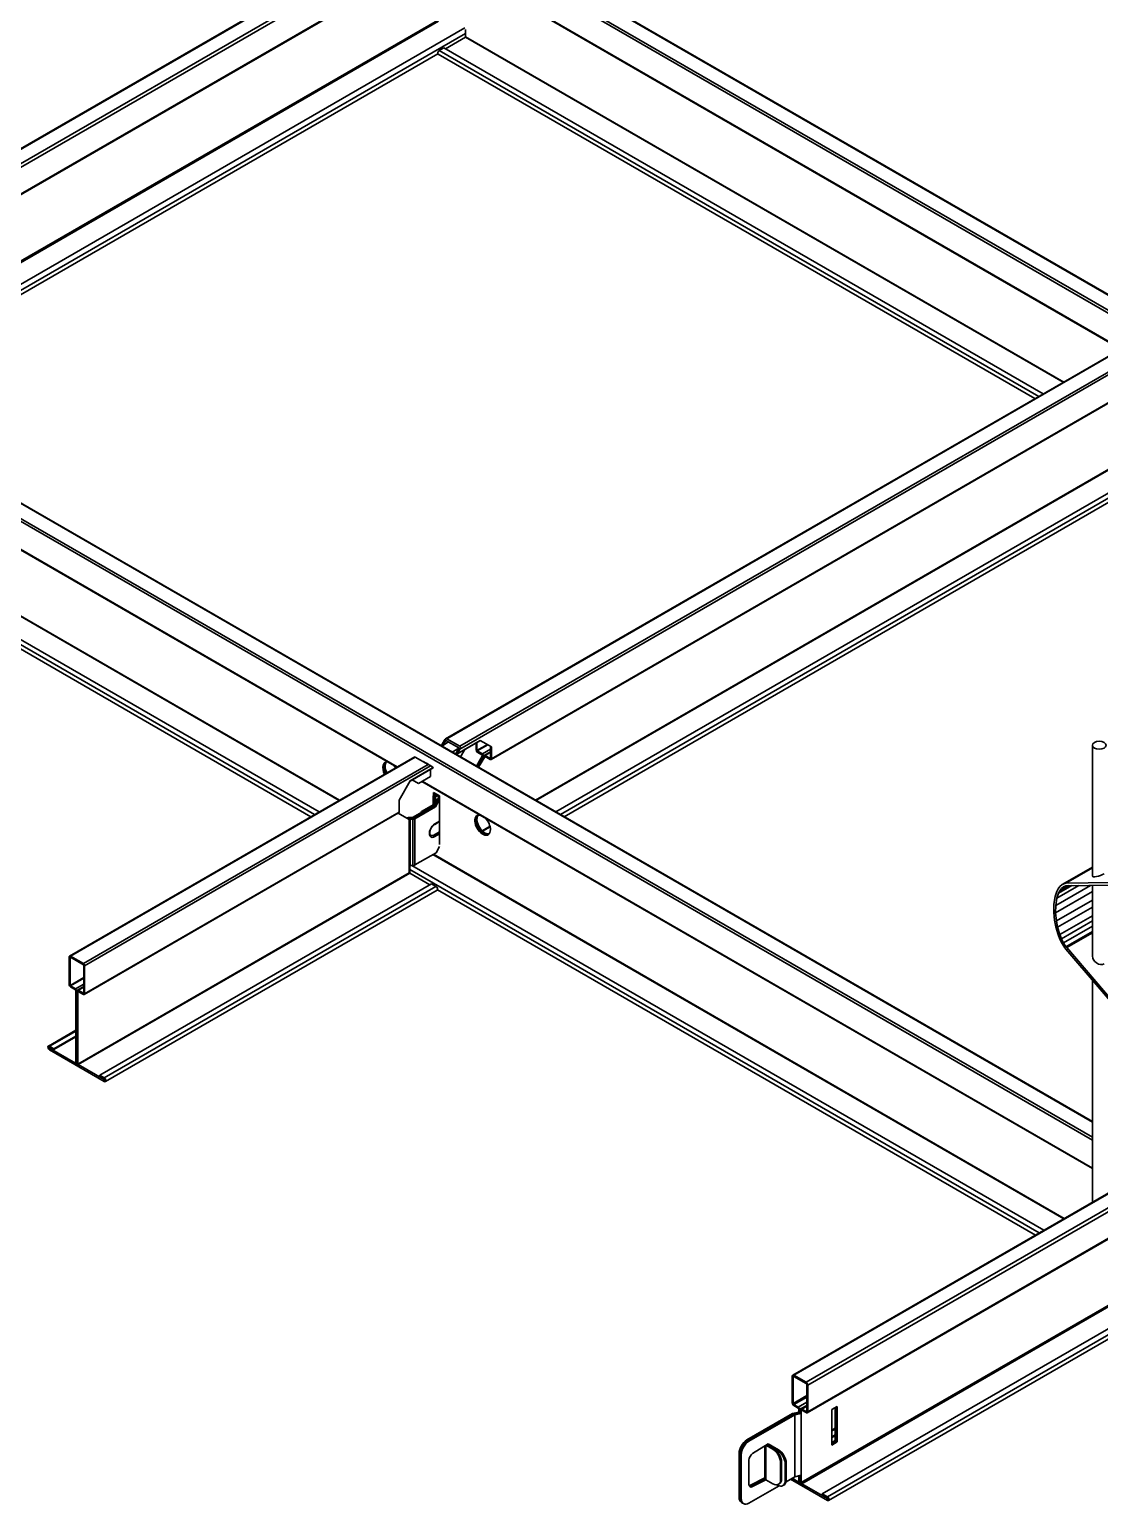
# Model space of a CAD drawing. Header units: millimetres. Extents: x -114 to 1795, y 14 to 1195.
# Drawn here: x 623.5 to 936.9, y 135.7 to 567.9 of the extents above; entities that cross this region are included whole.
import ezdxf

# ---------------------------------------------------------------- set-up
doc = ezdxf.new("R2010")
doc.units = ezdxf.units.MM
doc.layers.add('AM_VIS', color=7, linetype='Continuous', lineweight=30)

msp = doc.modelspace()

# ---------------------------------------------------------------- linework, layer by layer
at = {"layer": 'AM_VIS'}
for p, q in [((950.38, 723.18), (527.37, 478.95)), ((950.27, 722.89), (527.77, 478.95)), ((948.7, 717.84), (529.55, 475.85)), ((948.28, 716.51), (529.13, 474.52)), ((745.08, 597.01), (1160.79, 357)), ((745.79, 597.42), (1160.79, 357.81)), ((749.61, 599.62), (1164.61, 360.02)), ((749.76, 599.7), (1164.96, 359.98)), ((747.49, 592.55), (608.62, 512.37)), ((747.3, 592.67), (608.75, 512.68)), ((754.35, 583.45), (943.35, 474.33)), ((754.45, 583.22), (943.21, 474.25)), ((742.95, 570.52), (559.5, 464.6)), ((743.33, 570.3), (559.88, 464.38)), ((750.97, 568.31), (565.41, 461.19)), ((751.24, 566.71), (566.93, 460.31)), ((751.24, 565.73), (751.24, 567.86)), ((743.53, 561.73), (744.84, 562.49)), ((744.84, 562.49), (920.44, 461.1)), ((745.3, 562.22), (751.17, 565.61)), ((751.17, 565.61), (926.31, 464.49)), ((751.24, 565.73), (926.45, 464.57)), ((743.11, 560.74), (568.04, 459.67)), ((743.2, 560.64), (918.02, 459.71)), ((919.13, 460.35), (743.53, 561.73)), ((537.48, 477.15), (934.85, 247.72)), ((537.62, 477.23), (934.85, 247.89)), ((745.37, 360.02), (948.44, 477.27)), ((745.72, 360.06), (948.59, 477.19)), ((532.95, 474.53), (934.85, 242.5)), ((533.66, 474.94), (934.85, 243.31)), ((749.54, 357.85), (952.41, 474.98)), ((749.54, 357.04), (953.12, 474.57)), ((542.22, 460.98), (731.22, 351.86)), ((542.32, 460.75), (731.07, 351.77)), ((758.7, 353.95), (943.75, 460.79)), ((758.8, 354.18), (943.85, 461.02)), ((539.03, 443.14), (714.18, 342.02)), ((539.1, 443.26), (714.32, 342.1)), ((771.68, 342.1), (946.85, 443.23)), ((771.82, 342.02), (946.87, 443.08)), ((531.07, 438.17), (705.89, 337.23)), ((707, 337.87), (531.4, 439.26)), ((532.7, 440.01), (708.31, 338.63)), ((777.69, 338.63), (946.87, 436.31)), ((946.87, 434.8), (779, 337.87)), ((780.1, 337.23), (946.87, 433.52)), ((744.24, 358.3), (745.01, 359.65)), ((745.3, 359.49), (744.52, 358.14)), ((744.52, 358.14), (746.22, 359.12)), ((745.3, 359.49), (745.44, 359.57)), ((749.26, 357.37), (745.44, 359.57)), ((745.72, 360.06), (749.54, 357.85)), ((748.67, 355.59), (755.42, 359.48)), ((748.76, 355.69), (755.53, 359.6)), ((754.28, 356.79), (754.28, 358.82)), ((754.56, 358.99), (754.56, 356.63)), ((755.53, 359.6), (758.8, 357.71)), ((736.31, 354.8), (635.2, 296.42)), ((736.46, 354.71), (635.45, 296.39)), ((736.31, 354.8), (736.46, 354.71)), ((740.28, 352.51), (736.46, 354.71)), ((744.24, 358.3), (744.52, 358.14)), ((747.28, 356.18), (749.28, 357.34)), ((749.29, 357.31), (747.31, 356.17)), ((748.48, 355.85), (749.26, 357.2)), ((748.48, 355.85), (748.76, 355.69)), ((749.54, 357.04), (748.76, 355.69)), ((749.76, 354.75), (751.03, 356.94)), ((754.4, 352.07), (756.19, 355.16)), ((754.56, 356.63), (757.61, 358.39)), ((754.63, 356.51), (757.75, 358.31)), ((754.63, 356.51), (756.15, 355.63)), ((756.15, 355.3), (754.63, 356.18)), ((756.47, 355), (754.69, 351.91)), ((754.76, 351.87), (756.54, 354.96)), ((756.82, 354.79), (755.04, 351.7)), ((756.15, 355.63), (758.52, 357)), ((756.21, 355.23), (756.5, 355.06)), ((756.47, 355), (756.58, 355.06)), ((756.58, 355.02), (756.87, 354.85)), ((756.68, 355.21), (758.52, 356.27)), ((756.82, 354.79), (756.93, 354.85)), ((756.93, 355.18), (758.52, 356.1)), ((756.93, 355.18), (758.45, 354.3)), ((758.45, 353.98), (756.93, 354.85)), ((758.45, 354.3), (758.52, 354.34)), ((758.52, 354.34), (758.52, 357.87)), ((758.8, 357.71), (758.8, 354.18)), ((934.85, 358.16), (934.85, 319.88)), ((740.28, 352.51), (639.27, 294.19)), ((740.98, 352.1), (639.62, 293.58)), ((734.99, 347.69), (741.74, 351.58)), ((735, 347.74), (741.76, 351.65)), ((740.24, 352.63), (739.96, 352.8)), ((740.28, 352.51), (740.98, 352.1)), ((740.69, 352.35), (740.62, 352.31)), ((741.04, 352.17), (740.76, 352.34)), ((740.95, 351.13), (740.95, 349.02)), ((741.76, 351.65), (740.98, 352.1)), ((731.72, 342.07), (735, 347.74)), ((734.97, 347.7), (734.99, 347.69)), ((735.61, 348.04), (737.43, 346.99)), ((740.95, 349.02), (737.43, 346.99)), ((738.4, 347.54), (934.85, 234.12)), ((738.54, 347.63), (934.85, 234.29)), ((731.72, 338.54), (731.72, 342.07)), ((741.73, 343.34), (741.73, 340.73)), ((741.73, 343.34), (741.73, 343.34)), ((742.01, 343.18), (741.73, 343.34)), ((743, 342.61), (741.8, 340.52)), ((741.87, 344.36), (743.63, 343.34)), ((741.87, 343.26), (741.87, 344.36)), ((742.64, 343.55), (742.01, 343.18)), ((742.01, 340.89), (742.01, 343.18)), ((742.08, 343.14), (742.72, 343.51)), ((742.08, 343.14), (742.08, 341.01)), ((742.36, 342.97), (742.08, 343.14)), ((742.08, 340.36), (743.28, 342.44)), ((742.15, 344.2), (742.15, 343.42)), ((743.35, 342.4), (742.15, 340.32)), ((742.22, 343.46), (742.22, 344.16)), ((743, 343.34), (742.36, 342.97)), ((742.36, 341.5), (742.36, 342.97)), ((742.43, 340.16), (743.63, 342.24)), ((742.5, 343.99), (742.5, 343.63)), ((742.5, 343.63), (742.64, 343.55)), ((742.64, 343.55), (742.72, 343.51)), ((742.72, 343.51), (743, 343.34)), ((743, 343.34), (743.63, 342.97)), ((743, 342.61), (743.63, 342.97)), ((743.28, 342.44), (743, 342.61)), ((743.63, 342.65), (743.28, 342.44)), ((743.35, 342.4), (743.63, 342.57)), ((743.63, 342.24), (743.35, 342.4)), ((743.63, 343.06), (743.56, 343.02)), ((743.63, 342.97), (743.56, 343.02)), ((743.63, 343.34), (743.63, 329.05)), ((731.62, 338.32), (639.52, 285.14)), ((731.72, 338.54), (639.62, 285.37)), ((734.65, 336.4), (731.48, 338.24)), ((741.8, 340.52), (735.86, 337.1)), ((742.15, 340.32), (736.06, 336.8)), ((736.14, 336.93), (742.08, 340.36)), ((736.34, 336.64), (742.43, 340.16)), ((738.33, 338.77), (738.12, 338.4)), ((741.73, 340.73), (738.33, 338.77)), ((738.54, 338.65), (738.33, 338.77)), ((741.87, 340.65), (741.73, 340.73)), ((741.8, 340.52), (742.08, 340.36)), ((742.15, 340.32), (742.43, 340.16)), ((734.02, 336.77), (734.23, 336.89)), ((734.51, 336.73), (734.3, 336.61)), ((734.37, 336.56), (734.43, 336.6)), ((734.51, 336.73), (734.51, 336.64)), ((734.71, 336.44), (734.65, 336.4)), ((734.71, 336.44), (734.71, 320.76)), ((735.57, 337.03), (734.8, 337.03)), ((734.8, 336.8), (735.57, 336.8)), ((734.8, 336.72), (734.8, 336.8)), ((735.77, 336.73), (735, 336.73)), ((735, 336.5), (735.77, 336.5)), ((735, 322.95), (735, 336.5)), ((735.57, 336.8), (735.57, 336.73)), ((735.77, 336.5), (735.77, 322.95)), ((736.14, 336.85), (736.14, 336.93)), ((736.34, 323.09), (736.34, 336.64)), ((741.97, 331.87), (743.63, 332.83)), ((743.63, 332.82), (741.98, 331.87)), ((742.18, 334.99), (743.63, 335.83)), ((743.63, 335.96), (742.26, 335.17)), ((756.08, 333.09), (758.38, 334.42)), ((756.18, 332.99), (758.42, 334.28)), ((741.97, 331.87), (741.98, 331.87)), ((742.26, 331.39), (743.63, 332.18)), ((743.63, 328.52), (742.57, 326.69)), ((742.57, 326.69), (736.34, 323.09)), ((741.65, 326.15), (926.45, 219.46)), ((741.8, 326.24), (926.59, 219.54)), ((734.71, 320.76), (637.67, 264.73)), ((734.9, 320.7), (637.75, 264.61)), ((734.86, 320.75), (734.86, 322.94)), ((919.27, 215.32), (734.86, 321.79)), ((734.9, 320.7), (740.77, 317.32)), ((735.77, 322.95), (735, 322.95)), ((735.47, 322.95), (920.58, 216.07)), ((934.85, 322.49), (925.98, 317.37)), ((934.85, 322.34), (926.81, 317.7)), ((934.85, 322.26), (927.03, 317.75)), ((741.23, 317.58), (644.07, 261.49)), ((742.54, 316.83), (645.38, 260.73)), ((742.86, 315.73), (645.71, 259.64)), ((741.23, 317.58), (742.54, 316.83)), ((742.96, 315.83), (918.16, 214.68)), ((934.3, 317.12), (924.12, 311.23)), ((924.8, 316.11), (924.41, 315.36)), ((930.87, 317.07), (924.45, 313.36)), ((925.32, 316.8), (924.8, 316.11)), ((928.79, 317.04), (924.94, 314.81)), ((924.94, 314.81), (925.31, 315.52)), ((927.91, 317.03), (925.31, 315.52)), ((925.31, 315.52), (925.79, 316.16)), ((925.98, 317.37), (925.32, 316.8)), ((927.23, 317), (925.79, 316.16)), ((925.79, 316.16), (926.39, 316.68)), ((926.81, 317.7), (925.98, 317.37)), ((926.39, 316.68), (927.12, 316.98)), ((927.03, 317.75), (926.81, 317.7)), ((927.03, 317.75), (946.7, 318.02)), ((927.12, 316.98), (927.32, 317.02)), ((927.32, 317.02), (946.89, 317.29)), ((934.85, 317.12), (934.85, 296.35)), ((923.55, 311.62), (923.53, 310.51)), ((923.9, 313.84), (923.55, 311.62)), ((924.41, 315.36), (923.9, 313.84)), ((934.85, 315.33), (924.07, 309.1)), ((924.07, 309.1), (924.12, 311.23)), ((924.12, 311.23), (924.45, 313.36)), ((934.85, 312.83), (924.3, 306.74)), ((924.45, 313.36), (924.94, 314.81)), ((923.53, 310.51), (923.53, 309.17)), ((923.53, 309.17), (923.74, 306.94)), ((923.74, 306.94), (924.12, 304.99)), ((924.3, 306.74), (924.07, 309.1)), ((934.85, 310.76), (924.66, 304.88)), ((934.85, 308.21), (925.31, 302.7)), ((924.12, 304.99), (924.8, 302.68)), ((924.66, 304.88), (924.3, 306.74)), ((925.31, 302.7), (924.66, 304.88)), ((924.8, 302.68), (925.32, 301.39)), ((925.79, 301.5), (925.31, 302.7)), ((934.85, 306.73), (925.79, 301.5)), ((934.85, 305.17), (926.39, 300.28)), ((934.85, 303.6), (927.12, 299.14)), ((934.85, 303.22), (927.32, 298.87)), ((925.32, 301.39), (925.98, 300.07)), ((926.39, 300.28), (925.79, 301.5)), ((925.98, 300.07), (926.81, 298.78)), ((927.12, 299.14), (926.39, 300.28)), ((926.81, 298.78), (927.03, 298.47)), ((946.7, 275.49), (927.03, 298.47)), ((927.32, 298.87), (927.12, 299.14)), ((946.89, 276), (927.32, 298.87)), ((635.09, 287.98), (635.09, 296.19)), ((635.45, 296.07), (635.38, 296.03)), ((635.38, 296.03), (635.38, 287.82)), ((635.45, 296.39), (639.27, 294.19)), ((639.27, 293.86), (635.45, 296.07)), ((639.34, 290.11), (635.38, 287.82)), ((639.34, 289.94), (635.45, 287.7)), ((639.34, 285.53), (639.34, 293.74)), ((639.62, 293.58), (639.62, 285.37)), ((635.45, 287.7), (636.97, 286.82)), ((636.97, 286.49), (635.45, 287.37)), ((639.34, 288.19), (636.97, 286.82)), ((637.04, 265.1), (637.04, 286.37)), ((637.4, 286.25), (637.32, 286.21)), ((637.32, 286.21), (637.32, 264.94)), ((637.39, 264.9), (637.39, 286.17)), ((639.34, 287.46), (637.5, 286.4)), ((637.75, 286.04), (637.67, 286)), ((637.67, 286), (637.67, 264.73)), ((639.34, 287.29), (637.75, 286.37)), ((637.75, 286.37), (639.27, 285.49)), ((639.27, 285.17), (637.75, 286.04)), ((639.34, 285.53), (639.27, 285.49)), ((934.85, 289.34), (934.85, 224.31)), ((637.04, 274.67), (629.01, 270.03)), ((629.33, 270), (637.04, 274.45)), ((637.04, 272.94), (630.64, 269.24)), ((637.04, 272.74), (630.64, 269.04)), ((629.33, 270), (630.64, 269.24)), ((630.64, 269.04), (629.33, 269.8)), ((629.61, 269.63), (629.33, 269.47)), ((629.33, 269.47), (636.97, 265.06)), ((629.33, 269.14), (629.33, 269.47)), ((645.38, 259.67), (629.33, 268.94)), ((630.64, 269.24), (630.64, 269.04)), ((637.04, 265.1), (636.97, 265.06)), ((636.97, 264.73), (637.75, 264.28)), ((637.4, 264.81), (637.22, 264.71)), ((637.39, 264.98), (637.32, 264.94)), ((637.75, 264.61), (645.38, 260.2)), ((644.07, 261.49), (645.38, 260.73)), ((644.07, 261.28), (644.07, 261.49)), ((645.38, 260.53), (644.07, 261.28)), ((645.58, 260.32), (645.38, 260.2)), ((645.38, 260.2), (645.38, 259.88)), ((645.67, 260.04), (645.38, 259.88)), ((950.38, 233.28), (847.08, 173.64)), ((950.27, 232.99), (847.42, 173.61)), ((948.7, 227.94), (851, 171.54)), ((948.28, 226.61), (851.47, 170.72)), ((945.22, 216.81), (851.33, 162.6)), ((945.3, 217.08), (851.47, 162.91)), ((955.08, 203.1), (849.52, 142.15)), ((955.46, 202.88), (849.71, 141.82)), ((963.1, 200.89), (855.71, 138.89)), ((963.37, 199.29), (857.23, 138.01)), ((955.24, 193.32), (857.56, 136.92)), ((846.94, 165.52), (846.94, 173.33)), ((847.42, 173.28), (847.23, 173.17)), ((847.23, 173.17), (847.23, 165.36)), ((847.42, 173.61), (851, 171.54)), ((851, 171.21), (847.42, 173.28)), ((851.19, 163.07), (851.19, 170.88)), ((851.47, 170.72), (851.47, 162.91)), ((851.19, 167.65), (847.23, 165.36)), ((851.19, 167.21), (847.42, 165.03)), ((847.42, 165.03), (848.7, 164.29)), ((848.7, 163.96), (847.42, 164.71)), ((851.19, 165.73), (848.7, 164.29)), ((851.19, 164.78), (849.38, 163.74)), ((851.19, 164.56), (849.71, 163.71)), ((858.5, 163.53), (860.13, 164.47)), ((859.78, 164.26), (859.78, 154.3)), ((859.85, 154.26), (859.85, 164.3)), ((860.13, 164.47), (860.13, 154.1)), ((833.61, 154.63), (847.01, 162.37)), ((847.3, 162.2), (833.9, 154.47)), ((833.97, 154.42), (847.37, 162.16)), ((847.65, 162), (834.25, 154.26)), ((847.01, 162.37), (848.89, 162.79)), ((849.17, 162.63), (847.3, 162.2)), ((847.3, 162.12), (847.3, 162.2)), ((847.37, 162.16), (849.24, 162.59)), ((849.52, 162.43), (847.65, 162)), ((847.65, 143.87), (847.65, 162)), ((848.89, 162.79), (848.89, 163.64)), ((848.89, 162.79), (849.17, 162.63)), ((849.25, 163.52), (849.17, 163.47)), ((849.17, 163.47), (849.17, 162.63)), ((849.17, 162.63), (849.17, 162.57)), ((849.24, 162.59), (849.24, 163.43)), ((849.24, 162.59), (849.52, 162.43)), ((849.71, 163.38), (849.52, 163.27)), ((849.52, 163.27), (849.52, 162.43)), ((849.52, 162.43), (849.52, 144.3)), ((849.71, 163.71), (851, 162.96)), ((851, 162.64), (849.71, 163.38)), ((851.19, 163.07), (851, 162.96)), ((858.5, 153.16), (858.5, 163.53)), ((859.49, 154.47), (859.49, 164.1)), ((859.49, 158.07), (858.5, 157.5)), ((858.5, 157.28), (859.49, 157.85)), ((859.49, 156.1), (858.5, 155.53)), ((859.49, 155.89), (858.5, 155.32)), ((833.9, 154.47), (833.61, 154.63)), ((834.25, 154.26), (833.97, 154.42)), ((835.32, 150.66), (839.84, 153.53)), ((838.94, 143.35), (838.94, 152.95)), ((839.2, 153.1), (841.25, 151.92)), ((839.2, 142.99), (839.2, 153.1)), ((841.53, 152.09), (839.46, 153.29)), ((839.55, 153.24), (839.55, 153.34)), ((842.59, 151.58), (839.55, 153.34)), ((839.83, 153.52), (839.84, 153.52)), ((839.84, 153.53), (839.84, 153.52)), ((839.84, 153.52), (842.88, 151.76)), ((841.53, 152.09), (841.25, 151.92)), ((842.88, 151.76), (842.59, 151.58)), ((858.5, 153.89), (859.49, 154.47)), ((859.78, 154.3), (858.5, 153.57)), ((858.5, 153.49), (859.85, 154.26)), ((860.13, 154.1), (858.5, 153.16)), ((859.78, 154.3), (859.49, 154.47)), ((860.13, 154.1), (859.85, 154.26)), ((831.35, 137.81), (831.35, 150.71)), ((831.35, 150.71), (831.63, 150.55)), ((831.63, 137.65), (831.63, 150.55)), ((831.71, 137.6), (831.71, 150.51)), ((831.71, 150.51), (831.99, 150.34)), ((831.99, 137.44), (831.99, 150.34)), ((834.25, 141.66), (834.25, 148.73)), ((843.51, 147.99), (843.8, 148.17)), ((843.51, 143.11), (843.51, 147.99)), ((843.8, 143.26), (843.8, 148.17)), ((844.86, 147.66), (845.14, 147.84)), ((844.86, 142.74), (844.86, 147.66)), ((845.14, 147.84), (845.14, 142.88)), ((838.94, 143.55), (834.69, 141.35)), ((838.85, 143.19), (834.97, 141.18)), ((835.04, 141.14), (838.92, 143.15)), ((839.2, 142.99), (835.32, 140.98)), ((838.85, 143.19), (838.92, 143.15)), ((838.85, 143.19), (838.85, 143.19)), ((838.91, 143.15), (838.85, 143.19)), ((839.2, 142.98), (839.2, 142.99)), ((841.25, 141.8), (839.2, 142.98)), ((843.8, 143.26), (843.51, 143.11)), ((845.14, 142.88), (844.86, 142.74)), ((845.1, 142.4), (847.65, 143.87)), ((857.23, 136.95), (846.45, 143.18)), ((846.91, 143.44), (848.7, 142.41)), ((847.65, 143.87), (849.52, 144.3)), ((848.89, 142.52), (848.89, 144.15)), ((849.17, 144.22), (849.17, 142.35)), ((849.24, 142.31), (849.24, 144.24)), ((849.52, 144.3), (849.52, 142.15)), ((834.25, 136.14), (843.05, 141.22)), ((834.97, 141.18), (834.69, 141.35)), ((835.32, 140.98), (835.04, 141.14)), ((842.46, 141.51), (842.59, 141.43)), ((843.09, 141.76), (842.81, 141.62)), ((844.15, 141.25), (844.43, 141.39)), ((848.89, 142.52), (848.7, 142.41)), ((848.7, 142.08), (849.71, 141.5)), ((849.25, 142.18), (849.03, 142.05)), ((849.24, 142.4), (849.17, 142.35)), ((849.71, 141.82), (857.23, 137.48)), ((855.71, 138.89), (857.23, 138.01)), ((855.71, 138.69), (855.71, 138.89)), ((857.23, 137.81), (855.71, 138.69)), ((831.63, 137.65), (831.35, 137.81)), ((831.99, 137.44), (831.71, 137.6)), ((832.01, 136.34), (832.3, 136.18)), ((832.37, 136.14), (832.65, 135.98)), ((857.43, 137.6), (857.23, 137.48)), ((857.23, 137.48), (857.23, 137.16)), ((857.51, 137.32), (857.23, 137.16))]:
    msp.add_line(p, q, dxfattribs=at)
for centre, major_axis, ratio, start_param, end_param in [((751.17, 565.69), (0.05, 0.0866), 0.57735, 3.926991, 5.497787), ((743.53, 561.2), (0.325, 0.563), 0.57735, 0.785398, 3.141593), ((745.37, 359.45), (0.354, 0.612), 0.57735, 0, 1.570796), ((745.37, 359.45), (0.071, 0.122), 0.57735, 0, 1.570796), ((936.85, 358.16), (2, 0), 0.57735, 0.785398, 7.068583), ((749.19, 357.24), (0.071, 0.122), 0.57735, 4.712389, 6.283185), ((749.19, 357.24), (0.354, 0.612), 0.57735, 4.712389, 6.283185), ((754.63, 356.59), (0.25, -0.433), 0.57735, 3.926991, 5.497787), ((754.63, 356.59), (0.05, -0.0866), 0.57735, 3.926991, 5.497787), ((756.15, 355.22), (0.25, -0.433), 0.57735, 0.885574, 2.356194), ((756.15, 355.22), (0.05, -0.0866), 0.57735, 1.309043, 2.356194), ((756.12, 355.2), (0.071, 0.122), 0.57735, 4.712389, 5.236034), ((756.12, 355.2), (0.354, 0.612), 0.57735, 4.712389, 4.812564), ((756.89, 354.75), (0.354, 0.612), 0.57735, 1.470621, 1.570796), ((756.93, 354.77), (0.25, -0.433), 0.57735, 2.356194, 3.826815), ((756.89, 354.75), (0.071, 0.122), 0.57735, 1.047151, 1.570796), ((756.93, 354.77), (0.05, -0.0866), 0.57735, 2.356194, 3.403346), ((758.45, 354.38), (0.05, -0.0866), 0.57735, 5.497787, 7.068583), ((729.28, 350.32), (1.62, -2.81), 0.57735, 2.715122, 4.601832), ((729.56, 350.49), (1.63, -2.81), 0.57735, 3.228731, 3.926991), ((729.56, 350.49), (1.63, -2.81), 0.57735, 3.926991, 4.601832), ((729.63, 350.53), (1.62, -2.81), 0.57735, 3.250594, 3.926991), ((729.63, 350.53), (1.62, -2.81), 0.57735, 3.926991, 4.601832), ((729.92, 350.69), (1.63, -2.81), 0.57735, 3.33868, 3.926991), ((729.92, 350.69), (1.63, -2.81), 0.57735, 3.926991, 4.601832), ((729.28, 350.32), (1.62, -2.81), 0.57735, 1.681353, 1.997267), ((758.45, 354.38), (0.25, -0.433), 0.57735, 5.497787, 7.068583), ((731.37, 338.75), (0.25, -0.433), 0.57735, 0, 0.785398), ((735.57, 337.26), (0.4, 0), 0.57735, 4.712389, 5.497787), ((756.22, 334.77), (1.62, -2.81), 0.57735, 2.715122, 7.068583), ((756.5, 334.93), (1.63, -2.81), 0.57735, 3.228731, 3.926991), ((756.57, 334.97), (1.62, -2.81), 0.57735, 3.250594, 3.926991), ((756.86, 335.14), (1.63, -2.81), 0.57735, 3.33868, 3.926991), ((734.8, 336.57), (0.8, 0), 0.57735, 1.570796, 2.356194), ((735, 336.27), (0.8, 0), 0.57735, 1.570796, 2.356194), ((734.8, 336.57), (0.4, 0), 0.57735, 1.570796, 2.356194), ((735, 336.27), (0.4, 0), 0.57735, 1.570796, 2.356194), ((735.57, 337.26), (0.8, 0), 0.57735, 4.712389, 5.497787), ((735.77, 336.97), (0.4, 0), 0.57735, 4.712389, 5.497787), ((735.77, 336.97), (0.8, 0), 0.57735, 4.712389, 5.497787), ((742.26, 333.28), (1.16, 2), 0.57735, 0.785398, 3.926991), ((741.98, 335.33), (0.195, -0.338), 0.57735, 0, 0.785398), ((756.5, 334.93), (1.63, -2.81), 0.57735, 3.926991, 6.196047), ((756.57, 334.97), (1.62, -2.81), 0.57735, 3.926991, 6.174184), ((756.86, 335.14), (1.63, -2.81), 0.57735, 3.926991, 6.086098), ((756.22, 334.77), (1.62, -2.81), 0.57735, 0.785398, 1.997267), ((741.97, 333.44), (0.96, 1.67), 0.57735, 3.14574, 3.926991), ((741.98, 333.44), (0.96, 1.67), 0.57735, 3.141593, 3.926991), ((741.98, 331.55), (0.195, -0.338), 0.57735, 0.785398, 2.356194), ((735, 322.72), (0.4, 0), 0.57735, 1.570796, 1.929116), ((734.9, 320.79), (0.05, -0.0866), 0.57735, 4.802353, 5.497787), ((735.77, 323.41), (0.8, 0), 0.57735, 4.712389, 5.497787), ((936.85, 320.47), (1.99, 0.64), 0.257355, 3.059722, 5.415916), ((742.54, 316.3), (0.325, -0.563), 0.57735, 0, 2.356194), ((635.45, 295.98), (0.25, -0.433), 0.57735, 2.356194, 3.926991), ((635.45, 295.98), (0.05, -0.0866), 0.57735, 2.356194, 3.926991), ((639.27, 293.78), (0.25, -0.433), 0.57735, 0.785398, 2.356194), ((639.27, 293.78), (0.05, -0.0866), 0.57735, 0.785398, 2.356194), ((936.85, 295.76), (1.75, -1.36), 0.709828, 3.645993, 6.002187), ((635.45, 287.78), (0.25, -0.433), 0.57735, 3.926991, 5.497787), ((635.45, 287.78), (0.05, -0.0866), 0.57735, 3.926991, 5.497787), ((636.97, 286.41), (0.25, -0.433), 0.57735, 0.785398, 2.356194), ((636.97, 286.41), (0.05, -0.0866), 0.57735, 0.785398, 2.356194), ((637.75, 285.96), (0.25, -0.433), 0.57735, 2.356194, 3.926991), ((637.75, 285.96), (0.05, -0.0866), 0.57735, 2.356194, 3.926991), ((639.27, 285.57), (0.05, -0.0866), 0.57735, 5.497787, 7.068583), ((639.27, 285.57), (0.25, -0.433), 0.57735, 5.497787, 7.068583), ((629.33, 269.47), (0.325, -0.563), 0.57735, 2.356194, 5.497787), ((629.33, 269.47), (0.2, -0.346), 0.57735, 2.356194, 5.49779), ((636.97, 265.14), (0.05, -0.0866), 0.57735, 5.497787, 7.068583), ((636.97, 265.14), (0.25, -0.433), 0.57735, 5.497787, 7.068583), ((637.75, 264.69), (0.25, -0.433), 0.57735, 3.926991, 5.497787), ((637.75, 264.69), (0.05, -0.0866), 0.57735, 3.926991, 5.497787), ((645.38, 260.2), (0.325, -0.563), 0.57735, 5.497787, 8.63938), ((645.38, 260.2), (0.2, -0.346), 0.57735, 5.497785, 8.63938), ((847.42, 173.06), (0.334, -0.578), 0.57735, 2.356194, 3.926991), ((847.42, 173.06), (0.134, -0.232), 0.57735, 2.356194, 3.926991), ((851, 170.99), (0.334, -0.578), 0.57735, 0.785398, 2.356194), ((851, 170.99), (0.134, -0.232), 0.57735, 0.785398, 2.356194), ((847.42, 165.25), (0.334, -0.578), 0.57735, 3.926991, 5.497787), ((847.42, 165.25), (0.134, -0.232), 0.57735, 3.926991, 5.497787), ((848.7, 163.75), (0.334, -0.578), 0.57735, 0.785398, 2.356194), ((848.7, 163.75), (0.134, -0.232), 0.57735, 0.785398, 2.356194), ((849.71, 163.16), (0.334, -0.578), 0.57735, 2.356194, 3.926991), ((849.71, 163.16), (0.134, -0.232), 0.57735, 2.356194, 3.926991), ((851, 163.18), (0.134, -0.232), 0.57735, 5.497787, 7.068583), ((851, 163.18), (0.334, -0.578), 0.57735, 5.497787, 7.068583), ((833.61, 152.02), (1.6, 2.77), 0.57735, 0.785398, 2.356194), ((833.9, 151.85), (1.6, 2.77), 0.57735, 0.785398, 2.356194), ((833.97, 151.81), (1.6, 2.77), 0.57735, 0.785398, 2.356194), ((834.25, 151.65), (1.6, 2.77), 0.57735, 0.785398, 2.356194), ((839.84, 153.5), (-0.9, -0.039), 0.604387, 0.729619, 0.758942), ((839.84, 153.52), (-0.4, -0.018), 0.605765, 0.733613, 0.757411), ((841.25, 149.3), (1.6, -2.77), 0.577349, 0.786554, 2.35735), ((841.53, 149.48), (-1.6, 2.77), 0.577349, 3.928146, 5.498943), ((842.59, 148.97), (1.6, -2.77), 0.577349, 0.786678, 2.357475), ((842.88, 149.15), (-1.6, 2.77), 0.577349, 3.928271, 5.499067), ((835.38, 149.39), (0.8, 1.39), 0.57735, 0.835988, 2.356194), ((839.84, 143.32), (-0.9, 0.038), 0.547449, 0.02286, 0.808259), ((841.25, 144.42), (-1.6, 2.78), 0.577349, 2.357606, 3.928402), ((842.59, 144.04), (-1.6, 2.77), 0.577349, 2.357475, 3.928271), ((841.53, 144.56), (1.6, -2.78), 0.577349, 6.256591, 7.069995), ((842.88, 144.19), (1.6, -2.77), 0.577349, 6.257858, 7.069864), ((835.38, 142.32), (0.8, 1.39), 0.57735, 2.356194, 3.876401), ((834.75, 142.68), (0.8, 1.39), 0.57735, 3.550653, 3.876401), ((835.03, 142.52), (0.8, 1.39), 0.57735, 3.364402, 3.876401), ((835.1, 142.48), (0.8, 1.39), 0.57735, 3.319303, 3.876401), ((848.7, 142.63), (0.134, -0.232), 0.57735, 5.497787, 7.068583), ((848.7, 142.63), (0.334, -0.578), 0.57735, 5.497787, 7.068583), ((849.71, 142.04), (0.334, -0.578), 0.57735, 3.926991, 5.497787), ((849.71, 142.04), (0.134, -0.232), 0.57735, 3.926991, 5.497787), ((833.61, 139.12), (1.6, 2.77), 0.57735, 2.356194, 3.141593), ((833.9, 138.95), (1.6, 2.77), 0.57735, 2.356194, 3.163692), ((833.97, 138.91), (1.6, 2.77), 0.57735, 2.356194, 3.141593), ((834.25, 138.75), (1.6, 2.77), 0.57735, 2.356194, 3.926991), ((857.23, 137.48), (0.325, -0.563), 0.57735, 5.497787, 8.63938), ((857.23, 137.48), (0.2, -0.346), 0.57735, 5.497787, 8.63938)]:
    msp.add_ellipse(centre, major_axis=major_axis, ratio=ratio, start_param=start_param, end_param=end_param, dxfattribs=at)
for points, degree, knots in [([(755.42, 359.48), (755.43, 359.49), (755.45, 359.5), (755.48, 359.52), (755.5, 359.54), (755.51, 359.56), (755.52, 359.57), (755.52, 359.58), (755.53, 359.59), (755.53, 359.6)], 3, [0.899618, 0.899618, 0.899618, 0.899618, 0.9170044, 0.9170044, 0.9585022, 0.9585022, 0.9792511, 0.9792511, 1, 1, 1, 1]), ([(744.32, 357.9), (744.31, 357.92), (744.3, 357.95), (744.28, 358.05), (744.26, 358.12), (744.25, 358.2), (744.24, 358.23), (744.24, 358.27), (744.24, 358.29), (744.24, 358.3)], 3, [0.8065926, 0.8065926, 0.8065926, 0.8065926, 0.8340087, 0.8340087, 0.9170044, 0.9170044, 0.9585022, 0.9585022, 1, 1, 1, 1]), ([(744.6, 357.73), (744.59, 357.76), (744.58, 357.79), (744.56, 357.89), (744.54, 357.95), (744.53, 358.04), (744.53, 358.06), (744.52, 358.1), (744.52, 358.11), (744.52, 358.12), (744.52, 358.13), (744.52, 358.14)], 3, [0.8065926, 0.8065926, 0.8065926, 0.8065926, 0.8340087, 0.8340087, 0.9170044, 0.9170044, 0.9585022, 0.9585022, 0.9792511, 0.9792511, 1, 1, 1, 1]), ([(748.18, 355.67), (748.2, 355.67), (748.23, 355.68), (748.32, 355.71), (748.38, 355.74), (748.44, 355.78), (748.45, 355.8), (748.47, 355.82), (748.48, 355.84), (748.48, 355.85)], 3, [0.8065926, 0.8065926, 0.8065926, 0.8065926, 0.8340087, 0.8340087, 0.9170044, 0.9170044, 0.9585022, 0.9585022, 1, 1, 1, 1]), ([(748.46, 355.5), (748.49, 355.51), (748.51, 355.52), (748.61, 355.55), (748.66, 355.58), (748.72, 355.62), (748.74, 355.63), (748.75, 355.65), (748.75, 355.66), (748.76, 355.68), (748.76, 355.68), (748.76, 355.69)], 3, [0.8065926, 0.8065926, 0.8065926, 0.8065926, 0.8340087, 0.8340087, 0.9170044, 0.9170044, 0.9585022, 0.9585022, 0.9792511, 0.9792511, 1, 1, 1, 1]), ([(739.96, 352.8), (739.83, 352.87), (739.68, 352.95), (739.29, 353.14), (739.04, 353.25), (738.78, 353.37), (738.78, 353.37), (738.77, 353.37)], 3, [0.2113249, 0.2113249, 0.2113249, 0.2113249, 0.3323425, 0.3323425, 0.4976429, 0.4976429, 0.5, 0.5, 0.5, 0.5]), ([(740.59, 352.32), (740.59, 352.34), (740.59, 352.36), (740.57, 352.39), (740.55, 352.41), (740.49, 352.47), (740.44, 352.51), (740.22, 352.65), (740.03, 352.75), (739.58, 352.97), (739.32, 353.09), (739.06, 353.21), (739.06, 353.21), (739.06, 353.21)], 3, [0, 0, 0, 0, 0.0419883, 0.0419883, 0.0839766, 0.0839766, 0.1679531, 0.1679531, 0.3323425, 0.3323425, 0.4976429, 0.4976429, 0.5, 0.5, 0.5, 0.5]), ([(740.69, 352.35), (740.7, 352.35), (740.71, 352.35), (740.76, 352.34), (740.82, 352.3), (740.93, 352.19), (741, 352.12), (741.07, 352.05), (741.07, 352.05), (741.07, 352.05)], 3, [0.100382, 0.100382, 0.100382, 0.100382, 0.1679531, 0.1679531, 0.3323425, 0.3323425, 0.4976429, 0.4976429, 0.5, 0.5, 0.5, 0.5]), ([(741.04, 352.17), (741.07, 352.15), (741.11, 352.12), (741.22, 352.03), (741.28, 351.96), (741.35, 351.89), (741.35, 351.89), (741.35, 351.88)], 3, [0.2113249, 0.2113249, 0.2113249, 0.2113249, 0.3323425, 0.3323425, 0.4976429, 0.4976429, 0.5, 0.5, 0.5, 0.5]), ([(741.74, 351.58), (741.74, 351.58), (741.74, 351.59), (741.75, 351.59), (741.75, 351.6), (741.76, 351.62), (741.76, 351.63), (741.76, 351.65)], 3, [0.899618, 0.899618, 0.899618, 0.899618, 0.9170044, 0.9170044, 0.9585022, 0.9585022, 1, 1, 1, 1]), ([(734.99, 347.69), (734.99, 347.69), (734.99, 347.69), (734.99, 347.69), (734.99, 347.7), (735, 347.71), (735, 347.72), (735, 347.73), (735, 347.74), (735, 347.74)], 3, [0.880792, 0.880792, 0.880792, 0.880792, 0.9170044, 0.9170044, 0.9585022, 0.9585022, 0.9792511, 0.9792511, 1, 1, 1, 1]), ([(741.02, 331.77), (740.98, 331.79), (740.95, 331.82), (740.92, 331.85), (740.89, 331.88), (740.87, 331.92), (740.84, 331.97), (740.82, 332.02), (740.79, 332.08), (740.78, 332.13), (740.77, 332.17), (740.76, 332.23), (740.75, 332.28), (740.74, 332.34), (740.74, 332.4), (740.73, 332.47), (740.73, 332.53), (740.74, 332.6), (740.74, 332.66), (740.75, 332.73), (740.76, 332.8), (740.77, 332.88), (740.78, 332.95), (740.8, 333.03), (740.82, 333.1), (740.84, 333.18), (740.87, 333.26), (740.89, 333.34), (740.92, 333.42), (740.96, 333.5), (740.99, 333.58), (741.03, 333.66), (741.07, 333.73), (741.11, 333.81), (741.15, 333.89), (741.19, 333.97), (741.24, 334.04), (741.29, 334.12), (741.34, 334.19), (741.39, 334.26), (741.44, 334.33), (741.5, 334.4), (741.55, 334.46), (741.61, 334.52), (741.67, 334.58), (741.72, 334.64), (741.78, 334.7), (741.84, 334.75), (741.9, 334.8), (741.96, 334.84), (742.01, 334.89), (742.07, 334.92), (742.12, 334.96), (742.18, 334.99)], 1, [2.356194, 2.356194, 2.415099, 2.474004, 2.532909, 2.591814, 2.650719, 2.709624, 2.768529, 2.827433, 2.86993, 2.912426, 2.954922, 2.997419, 3.039915, 3.082412, 3.124908, 3.165828, 3.206749, 3.247669, 3.28859, 3.32951, 3.370431, 3.411351, 3.4531, 3.494848, 3.536596, 3.578344, 3.620092, 3.66184, 3.703588, 3.746025, 3.788462, 3.830899, 3.873336, 3.915773, 3.95821, 4.000647, 4.043231, 4.085816, 4.128401, 4.170986, 4.213571, 4.256156, 4.29874, 4.340888, 4.383035, 4.425183, 4.46733, 4.509477, 4.551625, 4.593772, 4.633311, 4.67285, 4.712389, 4.712389]), ([(734.86, 320.75), (734.85, 320.75), (734.84, 320.75), (734.79, 320.76), (734.75, 320.76), (734.71, 320.76)], 3, [0.7701779, 0.7701779, 0.7701779, 0.7701779, 0.8004207, 0.8004207, 0.9500593, 0.9500593, 0.9500593, 0.9500593])]:
    msp.add_open_spline(points, degree=degree, knots=knots, dxfattribs=at)

doc.saveas('drawing.dxf')
